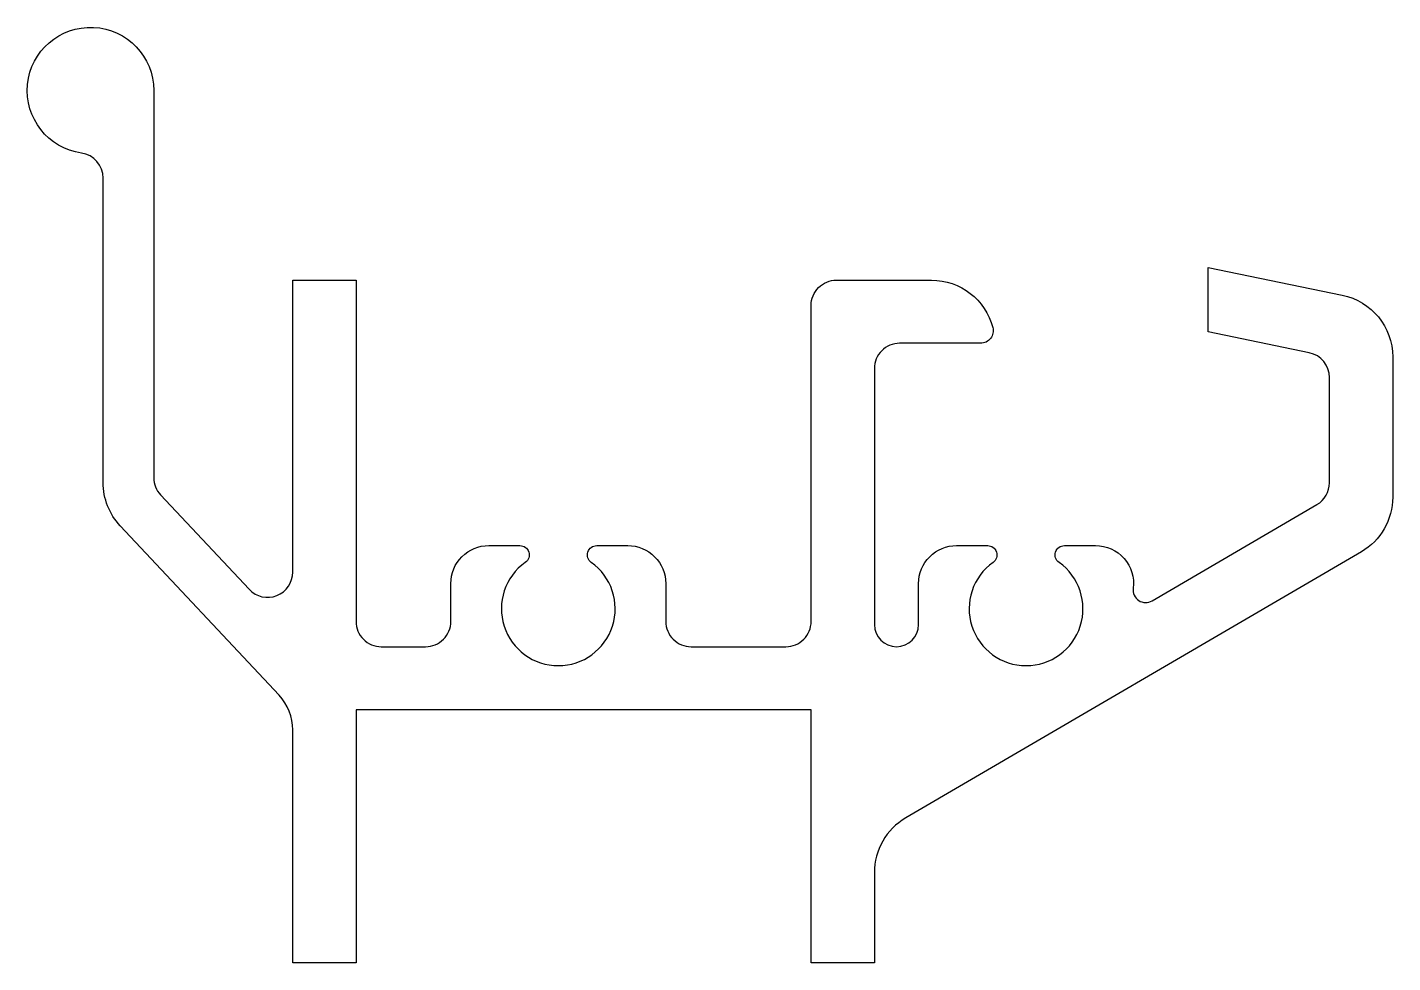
# Model space of a CAD drawing. Extents: x 142.8 to 196.8, y 202.1 to 239.1.
import ezdxf

# ---------------------------------------------------------------- set-up
doc = ezdxf.new("R2010")
doc.units = 0
doc.layers.get('0').update_dxf_attribs({"linetype": 'CONTINUOUS'})

msp = doc.modelspace()

# ---------------------------------------------------------------- linework, layer by layer
msp.add_lwpolyline([(178.083, 215.517), (178.083, 217.142, -0.414214), (179.583, 218.642), (180.816, 218.642, -0.73034), (181.029, 217.976, 3.130449), (183.638, 217.976, -0.73034), (183.851, 218.642), (185.083, 218.642, -0.452152), (186.571, 216.951, 0.622534), (187.319, 216.456), (193.838, 220.264, 0.266576), (194.333, 221.127), (194.333, 225.288, 0.356028), (193.535, 226.268), (189.533, 227.09), (189.533, 229.642), (194.836, 228.553, -0.356028), (196.833, 226.104), (196.833, 220.553, -0.266576), (195.594, 218.395), (177.572, 207.866, 0.266576), (176.333, 205.708), (176.333, 202.142), (173.833, 202.142), (173.833, 212.142), (155.833, 212.142), (155.833, 202.142), (153.333, 202.142), (153.333, 211.351, 0.190545), (152.792, 212.719), (146.509, 219.421, -0.190545), (145.833, 221.131), (145.833, 233.178, 0.372825), (144.976, 234.168, -2.188901), (147.833, 236.642), (147.833, 221.329, 0.190545), (148.104, 220.645), (151.604, 216.911, 0.679903), (153.333, 217.595), (153.333, 229.142), (155.833, 229.142), (155.833, 215.642, 0.414214), (156.833, 214.642), (158.583, 214.642, 0.414214), (159.583, 215.642), (159.583, 217.142, -0.414214), (161.083, 218.642), (162.316, 218.642, -0.73034), (162.529, 217.976, 3.130449), (165.138, 217.976, -0.73034), (165.351, 218.642), (166.583, 218.642, -0.414214), (168.083, 217.142), (168.083, 215.642, 0.414214), (169.083, 214.642), (172.833, 214.642, 0.414214), (173.833, 215.642), (173.833, 228.142, -0.414214), (174.833, 229.142), (178.597, 229.142, -0.341999), (181.017, 227.267, -0.490314), (180.533, 226.642), (177.333, 226.642, 0.414214), (176.333, 225.642), (176.333, 215.517, 1)], format="xyb", close=True)

doc.saveas('drawing.dxf')
